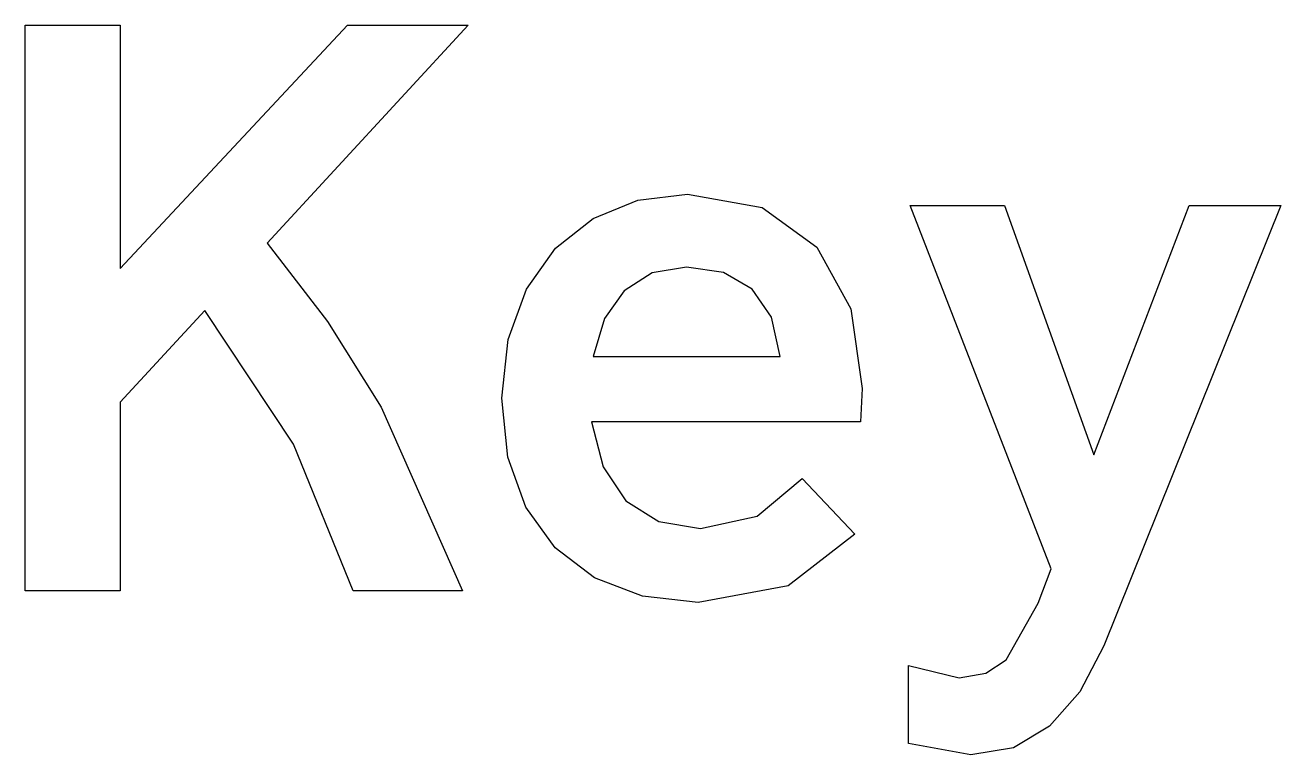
# Model space of a CAD drawing. Extents: x 0 to 19.4, y 0.1 to 11.4.
import ezdxf

# ---------------------------------------------------------------- set-up
doc = ezdxf.new("R2010")
doc.units = 0

msp = doc.modelspace()

# ---------------------------------------------------------------- linework, layer by layer
at = {"layer": 'Layer 1', "color": 7}
for points in [[(0, 2.614111), (0, 11.3771), (1.473198, 11.3771), (1.473198, 7.605205), (4.991094, 11.3771), (6.857991, 11.3771), (3.746495, 7.998904), (4.683119, 6.786056), (5.511793, 5.458907), (6.769091, 2.614111), (5.079994, 2.614111), (4.152895, 4.887408), (2.781296, 6.957506), (1.473198, 5.535107), (1.473198, 2.614111), (0, 2.614111), (0, 2.614111)], [(10.416977, 2.436311), (9.559728, 2.531561), (8.816779, 2.817311), (8.207179, 3.28086), (7.74998, 3.909509), (7.473755, 4.687383), (7.38168, 5.598607), (7.47693, 6.509831), (7.76268, 7.287705), (8.210354, 7.922704), (8.791379, 8.379904), (9.486703, 8.665653), (10.251877, 8.760903), (11.407575, 8.554529), (12.258474, 7.935404), (12.782349, 6.982906), (12.956973, 5.751007), (12.931573, 5.230308), (8.765979, 5.230308), (8.950129, 4.538159), (9.299378, 4.011109), (9.810552, 3.68726), (10.455077, 3.57931), (11.331376, 3.76981), (12.029875, 4.354009), (12.842674, 3.49041), (11.813975, 2.690311), (10.416977, 2.436311), (10.416977, 2.436311)], [(14.63951, 0.074114), (13.674311, 0.251914), (13.674311, 1.458412), (14.46171, 1.267913), (14.871284, 1.337763), (15.185609, 1.547312), (15.680908, 2.423611), (15.884108, 2.957011), (13.699711, 8.583104), (15.160209, 8.583104), (16.544507, 4.722308), (18.017705, 8.583104), (19.440104, 8.583104), (16.696907, 1.763212), (16.328608, 1.052013), (15.858708, 0.518614), (15.299909, 0.185239), (14.63951, 0.074114), (14.63951, 0.074114)], [(11.686975, 6.246306), (11.553625, 6.855906), (11.255176, 7.287705), (10.810676, 7.54488), (10.239177, 7.630605), (9.705778, 7.53853), (9.273978, 7.262305), (8.969178, 6.830506), (8.791379, 6.246306), (11.686975, 6.246306), (11.686975, 6.246306)]]:
    msp.add_lwpolyline(points, close=True, dxfattribs=at)

doc.saveas('drawing.dxf')
